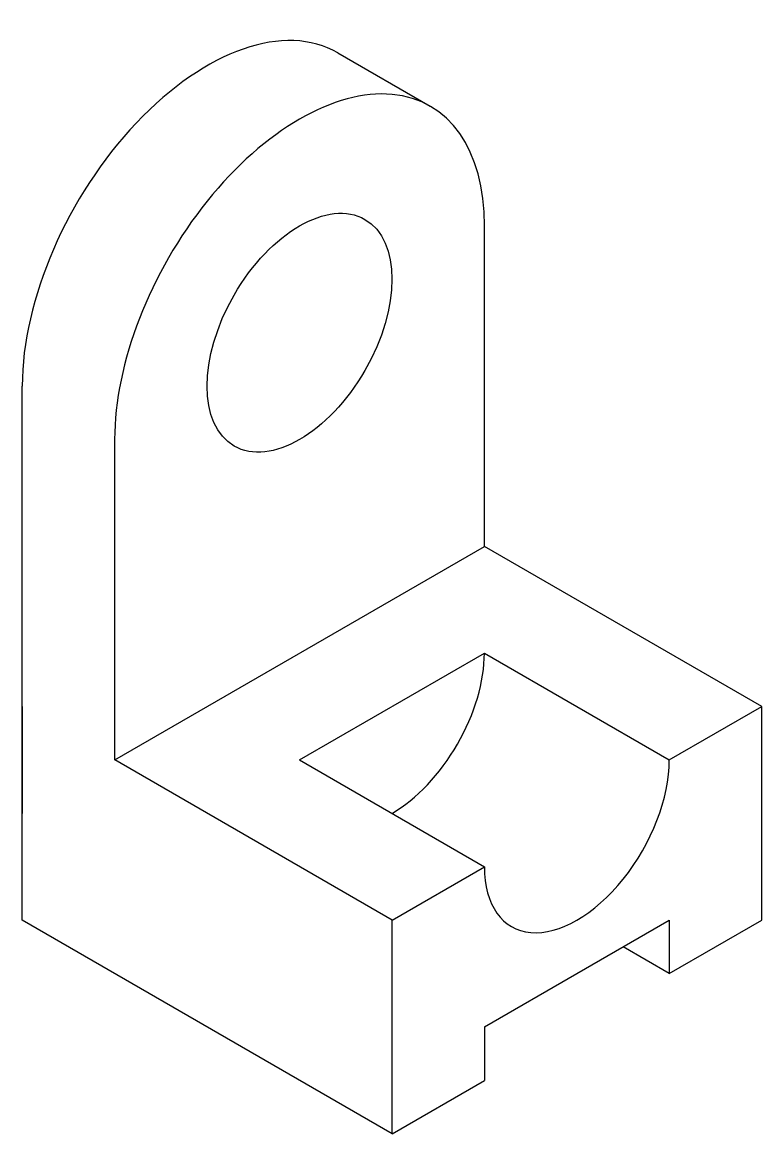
# Model space of a CAD drawing. Header units: millimetres. Extents: x -35 to 35, y 0 to 104.
import ezdxf

# ---------------------------------------------------------------- set-up
doc = ezdxf.new("R2010")
doc.units = ezdxf.units.MM

msp = doc.modelspace()

# ---------------------------------------------------------------- linework, layer by layer
for p, q in [((-5.07, 101.21), (3.59, 96.21)), ((8.66, 55), (8.66, 85)), ((-34.64, 20), (-34.64, 70)), ((-25.98, 35), (-25.98, 65)), ((-25.98, 35), (8.66, 55)), ((34.64, 40), (8.66, 55)), ((-8.66, 35), (8.66, 45)), ((8.66, 45), (25.98, 35)), ((-34.64, 40), (-34.64, 30)), ((25.98, 35), (34.64, 40)), ((34.64, 20), (34.64, 40)), ((0, 20), (-25.98, 35)), ((-8.66, 35), (8.66, 25)), ((0, 20), (8.66, 25)), ((0, 0), (-34.64, 20)), ((0, 0), (0, 20)), ((0, 0), (0, 20)), ((8.66, 10), (25.98, 20)), ((25.98, 20), (25.98, 15)), ((25.98, 15), (34.64, 20)), ((25.98, 15), (21.65, 17.5)), ((8.66, 10), (8.66, 5)), ((0, 0), (8.66, 5))]:
    msp.add_line(p, q)
for centre, major_axis, start_param, end_param in [((-17.32, 80), (-12.25, -21.21), 3.141593, 5.497787), ((-8.66, 75), (-12.25, -21.21), 2.356194, 5.497787), ((0, 40), (-6.12, -10.61), 7.068583, 8.63938), ((17.32, 30), (-6.12, -10.61), 5.497787, 8.63938)]:
    msp.add_ellipse(centre, major_axis=major_axis, ratio=0.57735, start_param=start_param, end_param=end_param)
msp.add_ellipse((-8.66, 75), major_axis=(-6.12, -10.61), ratio=0.57735)

doc.saveas('drawing.dxf')
